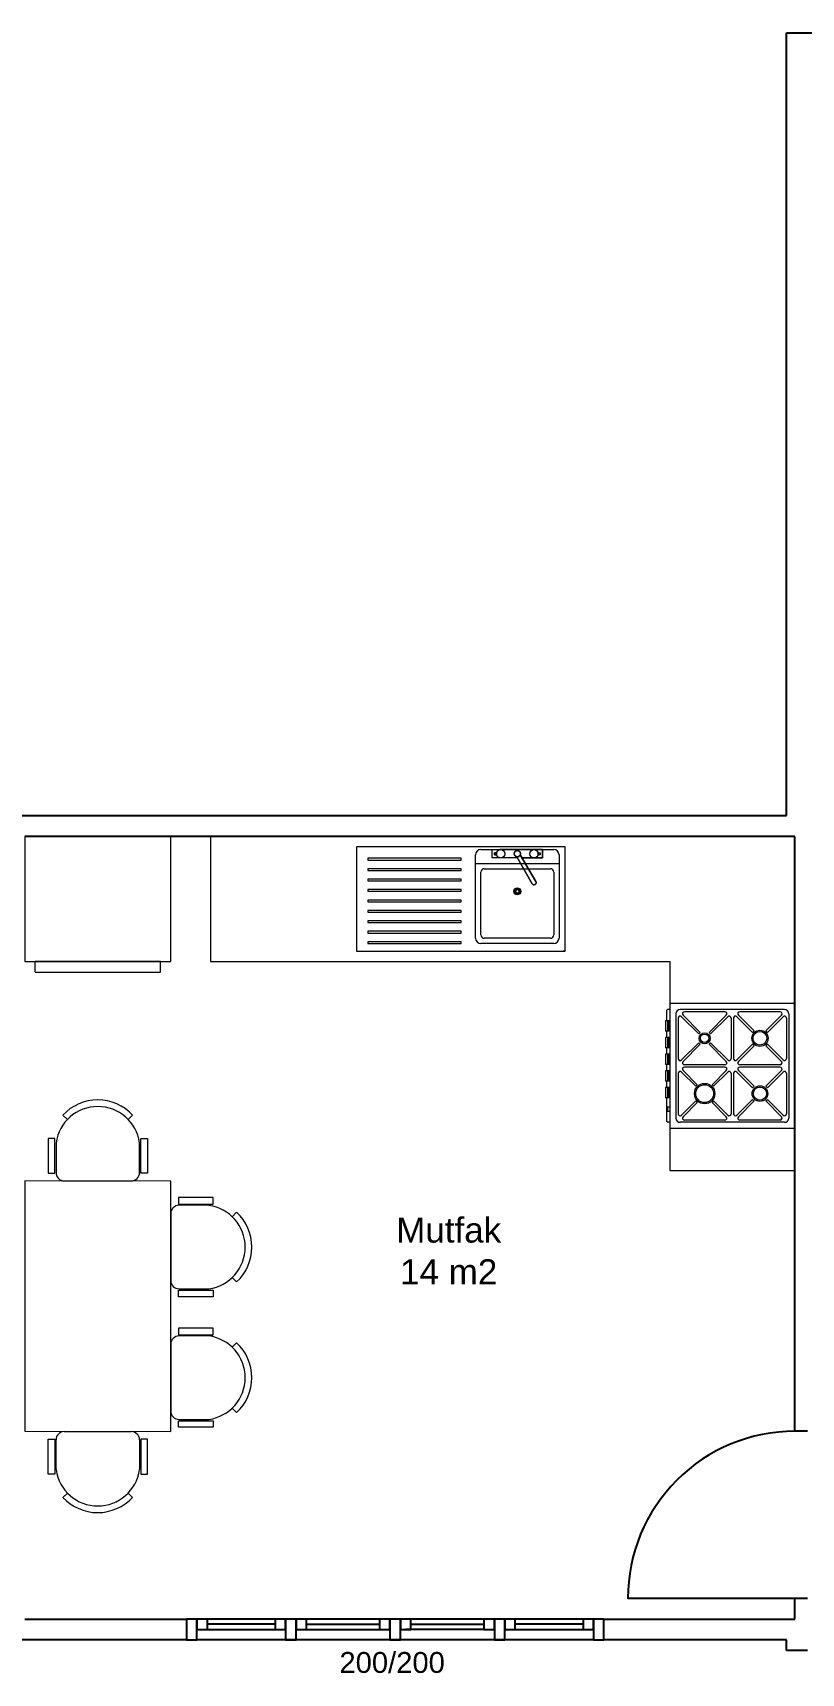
# Model space of a CAD drawing. Header units: inches. Extents: x 321 to 21697, y 7 to 6462.
# Drawn here: x 11704 to 12072, y 952 to 1738 of the extents above; entities that cross this region are included whole.
import ezdxf

# ---------------------------------------------------------------- set-up
doc = ezdxf.new("R2010")
doc.units = ezdxf.units.IN
doc.header["$MEASUREMENT"] = 0
doc.layers.add('Kapı', color=154, linetype='Continuous', true_color=0x0c4697)
doc.layers.add('Pencere', color=141, linetype='Continuous')
doc.layers.add('tefris', color=8, linetype='Continuous', lineweight=5)
doc.styles.get("Standard").update_dxf_attribs({"font": 'arial.ttf'})

msp = doc.modelspace()

# ---------------------------------------------------------------- linework, layer by layer
at = {"lineweight": 25}
for p, q in [((12065.46, 1363.39), (12065.46, 1738.39)), ((12065.46, 1738.39), (12266.46, 1738.39)), ((11690.46, 1363.39), (12065.46, 1363.39)), ((12069.46, 1353.39), (11700.46, 1353.39)), ((12069.46, 1068.39), (12069.46, 1353.39)), ((12075.46, 1068.39), (12069.46, 1068.39)), ((12069.46, 978.39), (12069.46, 988.39)), ((12069.46, 988.39), (12075.46, 988.39)), ((11700.46, 978.39), (11777.96, 978.39)), ((11777.96, 978.39), (11777.96, 968.39)), ((11977.96, 968.39), (11977.96, 978.39)), ((11977.96, 978.39), (12069.46, 978.39)), ((11777.96, 968.39), (11690.46, 968.39)), ((12065.46, 968.39), (11977.96, 968.39)), ((12065.46, 963.39), (12065.46, 968.39)), ((12075.46, 963.39), (12065.46, 963.39))]:
    msp.add_line(p, q, dxfattribs=at)
at = {"layer": 'Kapı'}
msp.add_lwpolyline([(12069.46, 1068.39, 0.414214), (11989.46, 988.39), (12069.46, 988.39)], format="xyb", dxfattribs=at)
at = {"layer": 'Pencere'}
for p, q in [((11972.96, 978.39), (11782.96, 978.39)), ((11820.46, 975.89), (11787.96, 975.89)), ((11835.46, 975.89), (11870.46, 975.89)), ((11885.46, 975.89), (11920.46, 975.89)), ((11967.96, 975.89), (11935.46, 975.89)), ((11972.96, 968.39), (11782.96, 968.39)), ((11787.96, 973.39), (11820.46, 973.39)), ((11835.46, 973.39), (11872.96, 973.39)), ((11920.46, 973.39), (11882.96, 973.39)), ((11935.46, 973.39), (11967.96, 973.39))]:
    msp.add_line(p, q, dxfattribs=at)
for points in [[(11782.96, 978.39), (11777.96, 978.39), (11777.96, 968.39), (11782.96, 968.39), (11782.96, 978.39)], [(11787.96, 973.39), (11787.96, 978.39), (11782.96, 978.39), (11782.96, 973.39), (11787.96, 973.39)], [(11825.46, 973.39), (11825.46, 978.39), (11820.46, 978.39), (11820.46, 973.39), (11825.46, 973.39)], [(11830.46, 978.39), (11825.46, 978.39), (11825.46, 968.39), (11830.46, 968.39), (11830.46, 978.39)], [(11835.46, 973.39), (11835.46, 978.39), (11830.46, 978.39), (11830.46, 973.39), (11835.46, 973.39)], [(11875.46, 973.39), (11875.46, 978.39), (11870.46, 978.39), (11870.46, 973.39), (11875.46, 973.39)], [(11880.46, 978.39), (11875.46, 978.39), (11875.46, 968.39), (11880.46, 968.39), (11880.46, 978.39)], [(11885.46, 973.39), (11885.46, 978.39), (11880.46, 978.39), (11880.46, 973.39), (11885.46, 973.39)], [(11925.46, 973.39), (11925.46, 978.39), (11920.46, 978.39), (11920.46, 973.39), (11925.46, 973.39)], [(11930.46, 978.39), (11925.46, 978.39), (11925.46, 968.39), (11930.46, 968.39), (11930.46, 978.39)], [(11935.46, 973.39), (11935.46, 978.39), (11930.46, 978.39), (11930.46, 973.39), (11935.46, 973.39)], [(11972.96, 973.39), (11972.96, 978.39), (11967.96, 978.39), (11967.96, 973.39), (11972.96, 973.39)], [(11977.96, 978.39), (11972.96, 978.39), (11972.96, 968.39), (11977.96, 968.39), (11977.96, 978.39)]]:
    msp.add_lwpolyline(points, dxfattribs=at)
at = {"layer": 'tefris'}
for p, q in [((11859.45, 1348.39), (11859.45, 1347.39)), ((11959.45, 1298.39), (11958.45, 1298.39)), ((11765.46, 1288.39), (11765.46, 1293.39)), ((12009.46, 1272.89), (12009.96, 1273.39)), ((12068.96, 1273.39), (12009.96, 1273.39)), ((12069.46, 1272.89), (12068.96, 1273.39)), ((12008.37, 1270.39), (12007.87, 1269.89)), ((12007.87, 1269.89), (12007.87, 1265.08)), ((12009.46, 1270.39), (12008.37, 1270.39)), ((12009.46, 1272.89), (12009.46, 1213.89)), ((12012.46, 1268.39), (12012.46, 1218.39)), ((12013.46, 1266.27), (12013.46, 1247.01)), ((12064.46, 1270.39), (12014.46, 1270.39)), ((12015.16, 1266.98), (12023.38, 1258.76)), ((12015.87, 1267.69), (12024.09, 1259.47)), ((12035.84, 1269.39), (12016.58, 1269.39)), ((12036.54, 1267.69), (12028.33, 1259.47)), ((12037.25, 1266.98), (12029.04, 1258.76)), ((12038.96, 1266.27), (12038.96, 1247.01)), ((12039.96, 1266.27), (12039.96, 1247.01)), ((12049.17, 1259.47), (12041.66, 1266.98)), ((12049.88, 1260.18), (12042.37, 1267.69)), ((12062.34, 1269.39), (12043.08, 1269.39)), ((12063.04, 1267.69), (12055.54, 1260.18)), ((12063.75, 1266.98), (12056.24, 1259.47)), ((12065.46, 1266.27), (12065.46, 1247.01)), ((12066.46, 1268.39), (12066.46, 1218.39)), ((12069.46, 1272.89), (12069.46, 1213.89)), ((12007.46, 1265.08), (12007.46, 1260.08)), ((12009.46, 1265.08), (12007.46, 1265.08)), ((12009.46, 1260.08), (12007.46, 1260.08)), ((12007.87, 1260.08), (12007.87, 1257.08)), ((12008.46, 1265.08), (12008.46, 1260.08)), ((12008.96, 1265.08), (12008.96, 1260.08)), ((12024.09, 1259.47), (12023.38, 1258.76)), ((12028.33, 1259.47), (12029.04, 1258.76)), ((12049.88, 1260.18), (12049.17, 1259.47)), ((12056.24, 1259.47), (12055.54, 1260.18)), ((12007.46, 1257.08), (12007.46, 1252.08)), ((12009.46, 1257.08), (12007.46, 1257.08)), ((12009.46, 1252.08), (12007.46, 1252.08)), ((12007.87, 1252.08), (12007.87, 1249.08)), ((12008.46, 1257.08), (12008.46, 1252.08)), ((12008.96, 1257.08), (12008.96, 1252.08)), ((12023.38, 1254.52), (12015.16, 1246.31)), ((12024.09, 1253.81), (12015.87, 1245.6)), ((12023.38, 1254.52), (12024.09, 1253.81)), ((12029.04, 1254.52), (12028.33, 1253.81)), ((12028.33, 1253.81), (12036.54, 1245.6)), ((12029.04, 1254.52), (12037.25, 1246.31)), ((12049.17, 1253.81), (12041.66, 1246.31)), ((12049.88, 1253.11), (12042.37, 1245.6)), ((12049.88, 1253.11), (12049.17, 1253.81)), ((12056.24, 1253.81), (12055.54, 1253.11)), ((12063.04, 1245.6), (12055.54, 1253.11)), ((12063.75, 1246.31), (12056.24, 1253.81)), ((12009.46, 1249.08), (12007.46, 1249.08)), ((12007.46, 1249.08), (12007.46, 1244.08)), ((12009.46, 1244.08), (12007.46, 1244.08)), ((12007.87, 1244.08), (12007.87, 1241.08)), ((12008.46, 1249.08), (12008.46, 1244.08)), ((12008.96, 1249.08), (12008.96, 1244.08)), ((12035.84, 1243.89), (12016.58, 1243.89)), ((12035.84, 1242.89), (12016.58, 1242.89)), ((12062.34, 1243.89), (12043.08, 1243.89)), ((12062.34, 1242.89), (12043.08, 1242.89)), ((12009.46, 1241.08), (12007.46, 1241.08)), ((12007.46, 1241.08), (12007.46, 1236.08)), ((12009.46, 1236.08), (12007.46, 1236.08)), ((12007.87, 1236.08), (12007.87, 1233.08)), ((12008.46, 1241.08), (12008.46, 1236.08)), ((12008.96, 1241.08), (12008.96, 1236.08)), ((12013.46, 1239.77), (12013.46, 1220.51)), ((12015.16, 1240.48), (12021.97, 1233.68)), ((12015.87, 1241.19), (12022.67, 1234.38)), ((12022.67, 1234.38), (12021.97, 1233.68)), ((12036.54, 1241.19), (12029.74, 1234.38)), ((12029.74, 1234.38), (12030.45, 1233.68)), ((12037.25, 1240.48), (12030.45, 1233.68)), ((12038.96, 1239.77), (12038.96, 1220.51)), ((12039.96, 1239.77), (12039.96, 1220.51)), ((12041.66, 1240.48), (12049.17, 1232.97)), ((12042.37, 1241.19), (12049.88, 1233.68)), ((12055.54, 1233.68), (12063.04, 1241.19)), ((12056.24, 1232.97), (12063.75, 1240.48)), ((12065.46, 1239.77), (12065.46, 1220.51)), ((12009.46, 1233.08), (12007.46, 1233.08)), ((12007.46, 1233.08), (12007.46, 1228.08)), ((12009.46, 1228.08), (12007.46, 1228.08)), ((12007.87, 1228.08), (12007.87, 1216.89)), ((12008.46, 1233.08), (12008.46, 1228.08)), ((12008.96, 1233.08), (12008.96, 1228.08)), ((12021.97, 1226.61), (12015.16, 1219.81)), ((12021.97, 1226.61), (12022.67, 1225.9)), ((12030.45, 1226.61), (12029.74, 1225.9)), ((12030.45, 1226.61), (12037.25, 1219.81)), ((12041.66, 1219.81), (12049.17, 1227.31)), ((12042.37, 1219.1), (12049.88, 1226.61)), ((12049.17, 1232.97), (12049.88, 1233.68)), ((12049.17, 1227.31), (12049.88, 1226.61)), ((12055.54, 1233.68), (12056.24, 1232.97)), ((12055.54, 1226.61), (12056.24, 1227.31)), ((12055.54, 1226.61), (12063.04, 1219.1)), ((12056.24, 1227.31), (12063.75, 1219.81)), ((11720.9, 1217.78), (11718.78, 1219.83)), ((11750.01, 1217.78), (11752.13, 1219.83)), ((12009.46, 1223.58), (12008.37, 1223.58)), ((12008.37, 1223.58), (12008.37, 1221.58)), ((12009.46, 1221.58), (12008.37, 1221.58)), ((12022.67, 1225.9), (12015.87, 1219.1)), ((12029.74, 1225.9), (12036.54, 1219.1)), ((12007.87, 1216.89), (12008.37, 1216.39)), ((12009.46, 1216.39), (12008.37, 1216.39)), ((12009.96, 1213.39), (12009.46, 1213.89)), ((12068.96, 1213.39), (12009.96, 1213.39)), ((12064.46, 1216.39), (12014.46, 1216.39)), ((12035.84, 1217.39), (12016.58, 1217.39)), ((12062.34, 1217.39), (12043.08, 1217.39)), ((12069.46, 1213.89), (12068.96, 1213.39)), ((11711.71, 1208.66), (11711.71, 1192.03)), ((11714.88, 1208.66), (11711.71, 1208.66)), ((11714.88, 1192.03), (11714.88, 1208.66)), ((11715.46, 1206.55), (11715.46, 1192.3)), ((11755.46, 1197.52), (11755.46, 1206.55)), ((11756.06, 1192.03), (11756.06, 1208.66)), ((11756.06, 1208.66), (11759.23, 1208.66)), ((11759.23, 1208.66), (11759.23, 1192.03)), ((11755.46, 1192.3), (11755.46, 1197.52)), ((11711.71, 1192.03), (11714.88, 1192.03)), ((11719.42, 1188.34), (11751.5, 1188.34)), ((11759.23, 1192.03), (11756.06, 1192.03)), ((11790.79, 1180.37), (11774.15, 1180.37)), ((11774.15, 1180.37), (11774.15, 1177.21)), ((11790.79, 1177.21), (11790.79, 1180.37)), ((11770.46, 1172.67), (11770.46, 1140.58)), ((11774.15, 1177.21), (11790.79, 1177.21)), ((11788.67, 1176.63), (11774.42, 1176.63)), ((11799.9, 1171.18), (11801.96, 1173.3)), ((11799.9, 1142.07), (11801.96, 1139.95)), ((11774.15, 1136.02), (11790.79, 1136.02)), ((11774.15, 1132.85), (11774.15, 1136.02)), ((11790.79, 1132.85), (11774.15, 1132.85)), ((11774.42, 1136.62), (11779.65, 1136.62)), ((11779.65, 1136.62), (11788.67, 1136.62)), ((11790.79, 1136.02), (11790.79, 1132.85)), ((11790.79, 1117.8), (11774.15, 1117.8)), ((11774.15, 1117.8), (11774.15, 1114.63)), ((11790.79, 1114.63), (11790.79, 1117.8)), ((11770.46, 1110.09), (11770.46, 1078.01)), ((11774.15, 1114.63), (11790.79, 1114.63)), ((11788.67, 1114.05), (11774.42, 1114.05)), ((11799.9, 1108.61), (11801.96, 1110.73)), ((11799.9, 1079.5), (11801.96, 1077.38)), ((11774.15, 1073.45), (11790.79, 1073.45)), ((11774.15, 1070.28), (11774.15, 1073.45)), ((11790.79, 1070.28), (11774.15, 1070.28)), ((11774.42, 1074.05), (11779.65, 1074.05)), ((11779.65, 1074.05), (11788.67, 1074.05)), ((11790.79, 1073.45), (11790.79, 1070.28)), ((11711.71, 1047.9), (11711.71, 1064.53)), ((11711.71, 1064.53), (11714.88, 1064.53)), ((11714.88, 1064.53), (11714.88, 1047.9)), ((11715.46, 1050.01), (11715.46, 1064.26)), ((11719.42, 1068.22), (11751.5, 1068.22)), ((11755.46, 1064.26), (11755.46, 1059.04)), ((11756.06, 1064.53), (11756.06, 1047.9)), ((11759.23, 1064.53), (11756.06, 1064.53)), ((11759.23, 1047.9), (11759.23, 1064.53)), ((11755.46, 1059.04), (11755.46, 1050.01)), ((11714.88, 1047.9), (11711.71, 1047.9)), ((11756.06, 1047.9), (11759.23, 1047.9)), ((11720.9, 1038.78), (11718.78, 1036.72)), ((11750.01, 1038.78), (11752.13, 1036.72))]:
    msp.add_line(p, q, dxfattribs=at)
at = {"layer": 'tefris', "linetype": 'Continuous'}
for p, q in [((11959.45, 1348.39), (11859.45, 1348.39)), ((11859.45, 1348.39), (11859.45, 1298.39)), ((11916.45, 1304.57), (11916.45, 1344.57)), ((11918.95, 1347.07), (11953.95, 1347.07)), ((11924.45, 1343.07), (11924.45, 1347.07)), ((11924.45, 1347.07), (11948.45, 1347.07)), ((11924.45, 1343.07), (11924.45, 1347.07)), ((11924.45, 1347.07), (11948.45, 1347.07)), ((11926.57, 1345.57), (11925.45, 1345.57)), ((11925.45, 1345.57), (11925.45, 1344.57)), ((11925.45, 1344.57), (11925.45, 1345.57)), ((11925.45, 1345.57), (11926.52, 1345.57)), ((11925.45, 1344.57), (11926.57, 1344.57)), ((11926.52, 1344.57), (11925.45, 1344.57)), ((11926.52, 1345.57), (11926.45, 1345.07)), ((11926.45, 1345.07), (11926.48, 1344.74)), ((11926.48, 1344.74), (11926.53, 1344.57)), ((11926.72, 1346.06), (11926.52, 1345.57)), ((11926.52, 1345.57), (11926.58, 1345.76)), ((11926.58, 1344.37), (11926.52, 1344.57)), ((11926.53, 1344.57), (11926.52, 1344.57)), ((11926.58, 1345.76), (11926.72, 1346.06)), ((11926.73, 1344.06), (11926.58, 1344.37)), ((11926.72, 1346.06), (11926.92, 1346.35)), ((11926.92, 1346.35), (11926.72, 1346.06)), ((11926.91, 1343.8), (11926.73, 1344.06)), ((11926.92, 1346.35), (11927.17, 1346.6)), ((11927.17, 1346.6), (11926.92, 1346.35)), ((11927.17, 1346.6), (11927.45, 1346.8)), ((11927.45, 1346.8), (11927.17, 1346.6)), ((11927.45, 1346.8), (11927.76, 1346.94)), ((11927.76, 1346.94), (11927.45, 1346.8)), ((11927.76, 1346.94), (11928.13, 1347.04)), ((11928.13, 1347.04), (11927.76, 1346.94)), ((11928.13, 1347.04), (11928.45, 1347.07)), ((11928.45, 1347.07), (11928.13, 1347.04)), ((11948.45, 1347.07), (11928.45, 1347.07)), ((11928.45, 1347.07), (11928.8, 1347.04)), ((11928.8, 1347.04), (11929.14, 1346.95)), ((11929.14, 1346.95), (11929.45, 1346.8)), ((11929.45, 1346.8), (11929.74, 1346.6)), ((11929.74, 1346.6), (11929.99, 1346.36)), ((11929.99, 1346.36), (11930.16, 1346.11)), ((11930.19, 1344.07), (11929.99, 1343.78)), ((11930.16, 1346.11), (11930.32, 1345.78)), ((11930.33, 1344.38), (11930.19, 1344.07)), ((11930.32, 1345.78), (11930.43, 1345.41)), ((11930.42, 1344.72), (11930.33, 1344.38)), ((11930.45, 1345.07), (11930.42, 1344.72)), ((11930.43, 1345.41), (11930.45, 1345.07)), ((11934.98, 1345.36), (11934.95, 1345.07)), ((11934.95, 1345.07), (11934.98, 1344.78)), ((11935.07, 1345.64), (11934.98, 1345.36)), ((11934.98, 1344.78), (11935.07, 1344.5)), ((11935.21, 1345.9), (11935.07, 1345.64)), ((11935.07, 1344.5), (11935.21, 1344.24)), ((11935.39, 1346.12), (11935.21, 1345.9)), ((11935.21, 1344.24), (11935.4, 1344.01)), ((11935.61, 1346.31), (11935.39, 1346.12)), ((11935.4, 1344.01), (11935.62, 1343.82)), ((11935.87, 1346.45), (11935.61, 1346.31)), ((11936.15, 1346.54), (11935.87, 1346.45)), ((11936.45, 1346.57), (11936.15, 1346.54)), ((11936.75, 1346.54), (11936.45, 1346.57)), ((11936.45, 1346.57), (11936.75, 1346.54)), ((11937.02, 1346.46), (11936.75, 1346.54)), ((11936.75, 1346.54), (11937.02, 1346.46)), ((11937.29, 1346.32), (11937.02, 1346.46)), ((11937.02, 1346.46), (11937.29, 1346.32)), ((11937.28, 1343.82), (11937.51, 1344.01)), ((11937.51, 1346.14), (11937.29, 1346.32)), ((11937.29, 1346.32), (11937.51, 1346.14)), ((11937.7, 1345.9), (11937.51, 1346.14)), ((11937.51, 1346.14), (11937.7, 1345.9)), ((11937.51, 1344.01), (11937.7, 1344.23)), ((11937.84, 1345.64), (11937.7, 1345.9)), ((11937.7, 1345.9), (11937.84, 1345.64)), ((11937.7, 1344.23), (11937.84, 1344.49)), ((11937.92, 1345.37), (11937.84, 1345.64)), ((11937.84, 1345.64), (11937.92, 1345.37)), ((11937.84, 1344.49), (11937.93, 1344.79)), ((11937.93, 1344.79), (11937.87, 1344.61)), ((11937.87, 1344.61), (11937.89, 1344.58)), ((11945.32, 1331.71), (11937.89, 1344.58)), ((11937.89, 1344.58), (11945.32, 1331.71)), ((11937.95, 1345.07), (11937.92, 1345.37)), ((11937.92, 1345.37), (11937.95, 1345.07)), ((11937.93, 1344.79), (11937.95, 1345.07)), ((11937.95, 1345.07), (11937.93, 1344.79)), ((11942.45, 1345.07), (11942.48, 1345.41)), ((11942.48, 1344.73), (11942.45, 1345.07)), ((11942.48, 1345.41), (11942.58, 1345.76)), ((11942.57, 1344.39), (11942.48, 1344.73)), ((11942.72, 1344.07), (11942.57, 1344.39)), ((11942.58, 1345.76), (11942.73, 1346.07)), ((11942.93, 1343.77), (11942.72, 1344.07)), ((11942.73, 1346.07), (11942.92, 1346.35)), ((11942.92, 1346.35), (11943.15, 1346.59)), ((11943.15, 1346.59), (11943.45, 1346.8)), ((11943.45, 1346.8), (11943.76, 1346.95)), ((11943.76, 1346.95), (11944.1, 1347.04)), ((11944.1, 1347.04), (11944.45, 1347.07)), ((11944.45, 1347.07), (11944.81, 1347.04)), ((11944.81, 1347.04), (11945.14, 1346.95)), ((11945.14, 1346.95), (11945.46, 1346.8)), ((11945.46, 1346.8), (11945.74, 1346.6)), ((11945.74, 1346.6), (11945.98, 1346.36)), ((11945.98, 1346.36), (11946.19, 1346.07)), ((11946.18, 1344.06), (11945.99, 1343.78)), ((11946.33, 1344.38), (11946.18, 1344.06)), ((11946.19, 1346.07), (11946.34, 1345.75)), ((11946.38, 1344.57), (11946.33, 1344.38)), ((11946.34, 1345.75), (11946.39, 1345.57)), ((11946.42, 1345.41), (11946.34, 1345.75)), ((11946.34, 1345.75), (11946.38, 1345.57)), ((11946.34, 1345.57), (11947.45, 1345.57)), ((11947.45, 1344.57), (11946.34, 1344.57)), ((11946.38, 1345.57), (11946.39, 1345.57)), ((11946.39, 1345.57), (11946.38, 1345.57)), ((11946.38, 1345.57), (11946.39, 1345.57)), ((11946.38, 1344.57), (11946.42, 1344.72)), ((11946.42, 1344.72), (11946.38, 1344.57)), ((11946.39, 1344.57), (11946.38, 1344.57)), ((11946.39, 1345.57), (11947.45, 1345.57)), ((11946.39, 1345.57), (11946.42, 1345.41)), ((11947.45, 1344.57), (11946.39, 1344.57)), ((11946.45, 1345.07), (11946.42, 1345.41)), ((11946.42, 1345.41), (11946.45, 1345.07)), ((11946.42, 1344.72), (11946.45, 1345.07)), ((11946.45, 1345.07), (11946.42, 1344.72)), ((11947.45, 1345.57), (11947.45, 1344.57)), ((11947.45, 1345.57), (11947.45, 1344.57)), ((11948.45, 1347.07), (11948.45, 1343.07)), ((11948.45, 1347.07), (11948.45, 1343.07)), ((11948.45, 1343.07), (11948.45, 1347.07)), ((11956.45, 1344.57), (11956.45, 1304.57)), ((11959.45, 1298.39), (11959.45, 1348.39)), ((11909.5, 1342.9), (11864.86, 1342.9)), ((11864.86, 1342.9), (11864.86, 1342.07)), ((11864.86, 1342.07), (11909.5, 1342.07)), ((11909.5, 1337.9), (11864.86, 1337.9)), ((11864.86, 1337.9), (11864.86, 1337.07)), ((11864.86, 1337.07), (11909.5, 1337.07)), ((11909.5, 1342.07), (11909.5, 1342.9)), ((11909.5, 1337.07), (11909.5, 1337.9)), ((11916.45, 1340.4), (11956.45, 1340.4)), ((11918.95, 1306.24), (11918.95, 1336.24)), ((11920.62, 1337.9), (11952.29, 1337.9)), ((11936.44, 1343.07), (11924.45, 1343.07)), ((11936.44, 1343.07), (11924.45, 1343.07)), ((11927.16, 1343.55), (11926.91, 1343.8)), ((11927.44, 1343.35), (11927.16, 1343.55)), ((11927.75, 1343.2), (11927.44, 1343.35)), ((11928.11, 1343.1), (11927.75, 1343.2)), ((11928.45, 1343.07), (11928.11, 1343.1)), ((11928.8, 1343.1), (11928.45, 1343.07)), ((11929.13, 1343.19), (11928.8, 1343.1)), ((11929.45, 1343.34), (11929.13, 1343.19)), ((11929.74, 1343.54), (11929.45, 1343.34)), ((11929.99, 1343.78), (11929.74, 1343.54)), ((11935.62, 1343.82), (11935.88, 1343.68)), ((11935.88, 1343.68), (11936.15, 1343.6)), ((11936.15, 1343.6), (11936.45, 1343.57)), ((11936.16, 1343.58), (11943.59, 1330.71)), ((11943.59, 1330.71), (11936.16, 1343.58)), ((11936.16, 1343.58), (11936.44, 1343.07)), ((11936.45, 1343.57), (11936.75, 1343.6)), ((11936.75, 1343.6), (11937.03, 1343.68)), ((11937.03, 1343.68), (11937.28, 1343.82)), ((11948.45, 1343.07), (11938.76, 1343.07)), ((11948.45, 1343.07), (11938.76, 1343.07)), ((11938.76, 1343.07), (11944.45, 1343.07)), ((11943.17, 1343.54), (11942.93, 1343.77)), ((11943.45, 1343.34), (11943.17, 1343.54)), ((11943.77, 1343.19), (11943.45, 1343.34)), ((11944.11, 1343.1), (11943.77, 1343.19)), ((11944.45, 1343.07), (11944.11, 1343.1)), ((11944.8, 1343.1), (11944.45, 1343.07)), ((11944.45, 1343.07), (11948.45, 1343.07)), ((11945.14, 1343.19), (11944.8, 1343.1)), ((11945.44, 1343.33), (11945.14, 1343.19)), ((11945.73, 1343.53), (11945.44, 1343.33)), ((11945.99, 1343.78), (11945.73, 1343.53)), ((11953.95, 1336.24), (11953.95, 1306.24)), ((11909.5, 1332.9), (11864.86, 1332.9)), ((11864.86, 1332.9), (11864.86, 1332.07)), ((11864.86, 1332.07), (11909.5, 1332.07)), ((11909.5, 1332.07), (11909.5, 1332.9)), ((11943.75, 1330.51), (11943.59, 1330.71)), ((11943.96, 1330.34), (11943.75, 1330.51)), ((11944.19, 1330.25), (11943.96, 1330.34)), ((11944.45, 1330.21), (11944.19, 1330.25)), ((11944.72, 1330.25), (11944.45, 1330.21)), ((11944.95, 1330.35), (11944.72, 1330.25)), ((11945.16, 1330.51), (11944.95, 1330.35)), ((11945.32, 1330.71), (11945.16, 1330.51)), ((11945.32, 1331.71), (11945.42, 1331.47)), ((11945.42, 1330.96), (11945.32, 1330.71)), ((11945.42, 1331.47), (11945.45, 1331.21)), ((11945.45, 1331.21), (11945.42, 1330.96)), ((11909.5, 1327.9), (11864.86, 1327.9)), ((11864.86, 1327.9), (11864.86, 1327.07)), ((11864.86, 1327.07), (11909.5, 1327.07)), ((11909.5, 1322.9), (11864.86, 1322.9)), ((11864.86, 1322.9), (11864.86, 1322.07)), ((11864.86, 1322.07), (11909.5, 1322.07)), ((11909.5, 1327.07), (11909.5, 1327.9)), ((11909.5, 1322.07), (11909.5, 1322.9)), ((11909.5, 1317.9), (11864.86, 1317.9)), ((11864.86, 1317.9), (11864.86, 1317.07)), ((11864.86, 1317.07), (11909.5, 1317.07)), ((11909.5, 1312.9), (11864.86, 1312.9)), ((11864.86, 1312.9), (11864.86, 1312.07)), ((11909.5, 1317.07), (11909.5, 1317.9)), ((11909.5, 1312.07), (11909.5, 1312.9)), ((11864.86, 1312.07), (11909.5, 1312.07)), ((11909.5, 1307.9), (11864.86, 1307.9)), ((11864.86, 1307.9), (11864.86, 1307.07)), ((11864.86, 1307.07), (11909.5, 1307.07)), ((11909.5, 1307.07), (11909.5, 1307.9)), ((11859.45, 1298.39), (11959.45, 1298.39)), ((11909.5, 1302.9), (11864.86, 1302.9)), ((11864.86, 1302.9), (11864.86, 1302.07)), ((11864.86, 1302.07), (11909.5, 1302.07)), ((11909.5, 1302.07), (11909.5, 1302.9)), ((11953.95, 1302.07), (11918.95, 1302.07)), ((11952.29, 1304.57), (11920.62, 1304.57))]:
    msp.add_line(p, q, dxfattribs=at)
at = {"layer": 'tefris', "ltscale": 0.05}
for p, q in [((11765.46, 1293.39), (11705.46, 1293.39)), ((11705.46, 1288.39), (11765.46, 1288.39))]:
    msp.add_line(p, q, dxfattribs=at)
at = {"layer": 'tefris', "ltscale": 50}
msp.add_line((11705.46, 1288.39), (11705.46, 1293.39), dxfattribs=at)
at = {"layer": 'tefris', "ltscale": 0.05}
msp.add_lwpolyline([(11700.46, 1353.39), (11700.46, 1293.39), (11770.46, 1293.39), (11770.46, 1353.39)], close=True, dxfattribs=at)
at = {"layer": 'tefris'}
for points in [[(12009.46, 1293.39), (12009.46, 1193.39), (12069.46, 1193.39), (12069.46, 1293.39), (12069.46, 1353.39), (11789.46, 1353.39), (11789.46, 1293.39)], [(11700.46, 1188.39), (11700.46, 1068.39), (11770.46, 1068.28), (11770.46, 1188.28)]]:
    msp.add_lwpolyline(points, close=True, dxfattribs=at)
at = {"layer": 'tefris', "linetype": 'Continuous'}
for centre, radius in [((11928.45, 1345.07), 2), ((11936.45, 1345.07), 1.5), ((11944.45, 1345.07), 2), ((11936.45, 1327.07), 1.67), ((11935.51, 1328.03), 0.195), ((11936.45, 1328.46), 0.195), ((11937.42, 1328.04), 0.195), ((11935.08, 1327.07), 0.195), ((11935.48, 1326.13), 0.195), ((11936.45, 1327.07), 1.1), ((11936.45, 1327.07), 0.833), ((11936.45, 1325.69), 0.195), ((11937.42, 1326.09), 0.195), ((11937.82, 1327.07), 0.195)]:
    msp.add_circle(centre, radius, dxfattribs=at)
at = {"layer": 'tefris'}
for centre, radius in [((12026.21, 1256.64), 2.64), ((12026.21, 1256.64), 2.04), ((12052.71, 1256.64), 3.89), ((12052.71, 1256.64), 3.29), ((12026.21, 1230.14), 4.88), ((12026.21, 1230.14), 4.28), ((12052.71, 1230.14), 3.76), ((12052.71, 1230.14), 3.16)]:
    msp.add_circle(centre, radius, dxfattribs=at)
at = {"layer": 'tefris', "linetype": 'Continuous'}
for centre, radius, start, end in [((11918.95, 1344.57), 2.5, 90, 180), ((11953.95, 1344.57), 2.5, 0, 90), ((11920.62, 1336.24), 1.67, 90, 180), ((11952.29, 1336.24), 1.67, 0, 90), ((11944.45, 1331.21), 1, 210, 30), ((11920.62, 1306.24), 1.67, 180, 270), ((11952.29, 1306.24), 1.67, 270, 0), ((11918.95, 1304.57), 2.5, 180, 270), ((11953.95, 1304.57), 2.5, 270, 0)]:
    msp.add_arc(centre, radius, start, end, dxfattribs=at)
at = {"layer": 'tefris'}
for centre, radius, start, end in [((12014.46, 1268.39), 2, 90, 180), ((12014.46, 1266.27), 1, 45, 180), ((12016.58, 1268.39), 1, 90, 225), ((12035.84, 1268.39), 1, 315, 90), ((12037.96, 1266.27), 1, 0, 135), ((12040.96, 1266.27), 1, 45, 180), ((12043.08, 1268.39), 1, 90, 225), ((12062.34, 1268.39), 1, 315, 90), ((12064.46, 1266.27), 1, 0, 135), ((12064.46, 1268.39), 2, 0, 90), ((12014.46, 1247.01), 1, 180, 315), ((12016.58, 1244.89), 1, 135, 270), ((12016.58, 1241.89), 1, 90, 225), ((12035.84, 1244.89), 1, 270, 45), ((12035.84, 1241.89), 1, 315, 90), ((12037.96, 1247.01), 1, 225, 0), ((12040.96, 1247.01), 1, 180, 315), ((12043.08, 1244.89), 1, 135, 270), ((12043.08, 1241.89), 1, 90, 225), ((12062.34, 1244.89), 1, 270, 45), ((12062.34, 1241.89), 1, 315, 90), ((12064.46, 1247.01), 1, 225, 0), ((12014.46, 1239.77), 1, 45, 180), ((12037.96, 1239.77), 1, 0, 135), ((12040.96, 1239.77), 1, 45, 180), ((12064.46, 1239.77), 1, 0, 135), ((11735.46, 1204.47), 22.68, 42.66342, 137.33658), ((11735.46, 1203.78), 20.19, 7.87991, 172.12009), ((12014.46, 1218.39), 2, 180, 270), ((12014.46, 1220.51), 1, 180, 315), ((12016.58, 1218.39), 1, 135, 270), ((12035.84, 1218.39), 1, 270, 45), ((12037.96, 1220.51), 1, 225, 0), ((12040.96, 1220.51), 1, 180, 315), ((12043.08, 1218.39), 1, 135, 270), ((12062.34, 1218.39), 1, 270, 45), ((12064.46, 1220.51), 1, 225, 0), ((12064.46, 1218.39), 2, 270, 0), ((11719.42, 1192.3), 3.96, 180, 270), ((11751.5, 1192.3), 3.96, 270, 0), ((11774.42, 1172.67), 3.96, 90, 180), ((11785.91, 1156.62), 20.19, 277.87991, 82.12009), ((11786.59, 1156.62), 22.68, 312.66342, 47.33658), ((11774.42, 1140.58), 3.96, 180, 270), ((11774.42, 1110.09), 3.96, 90, 180), ((11785.91, 1094.05), 20.19, 277.87991, 82.12009), ((11786.59, 1094.05), 22.68, 312.66342, 47.33658), ((11774.42, 1078.01), 3.96, 180, 270), ((11719.42, 1064.26), 3.96, 90, 180), ((11751.5, 1064.26), 3.96, 0, 90), ((11735.46, 1052.77), 20.19, 187.87991, 352.12009), ((11735.46, 1052.09), 22.68, 222.66342, 317.33658)]:
    msp.add_arc(centre, radius, start, end, dxfattribs=at)

# ---------------------------------------------------------------- texts
at = {"attachment_point": 1}
for s, width, insert, char_height in [('\\pxqc;Mutfak\\P14 m2', 71.2775, (11867.94, 1170.79), 12), ('\\pxqc;200/200', 59.239, (11846.88, 962.61), 10)]:
    msp.add_mtext_dynamic_manual_height_columns(s, width=width, gutter_width=12.5, heights=[0], dxfattribs=dict(at, insert=insert, char_height=char_height))

doc.saveas('drawing.dxf')
